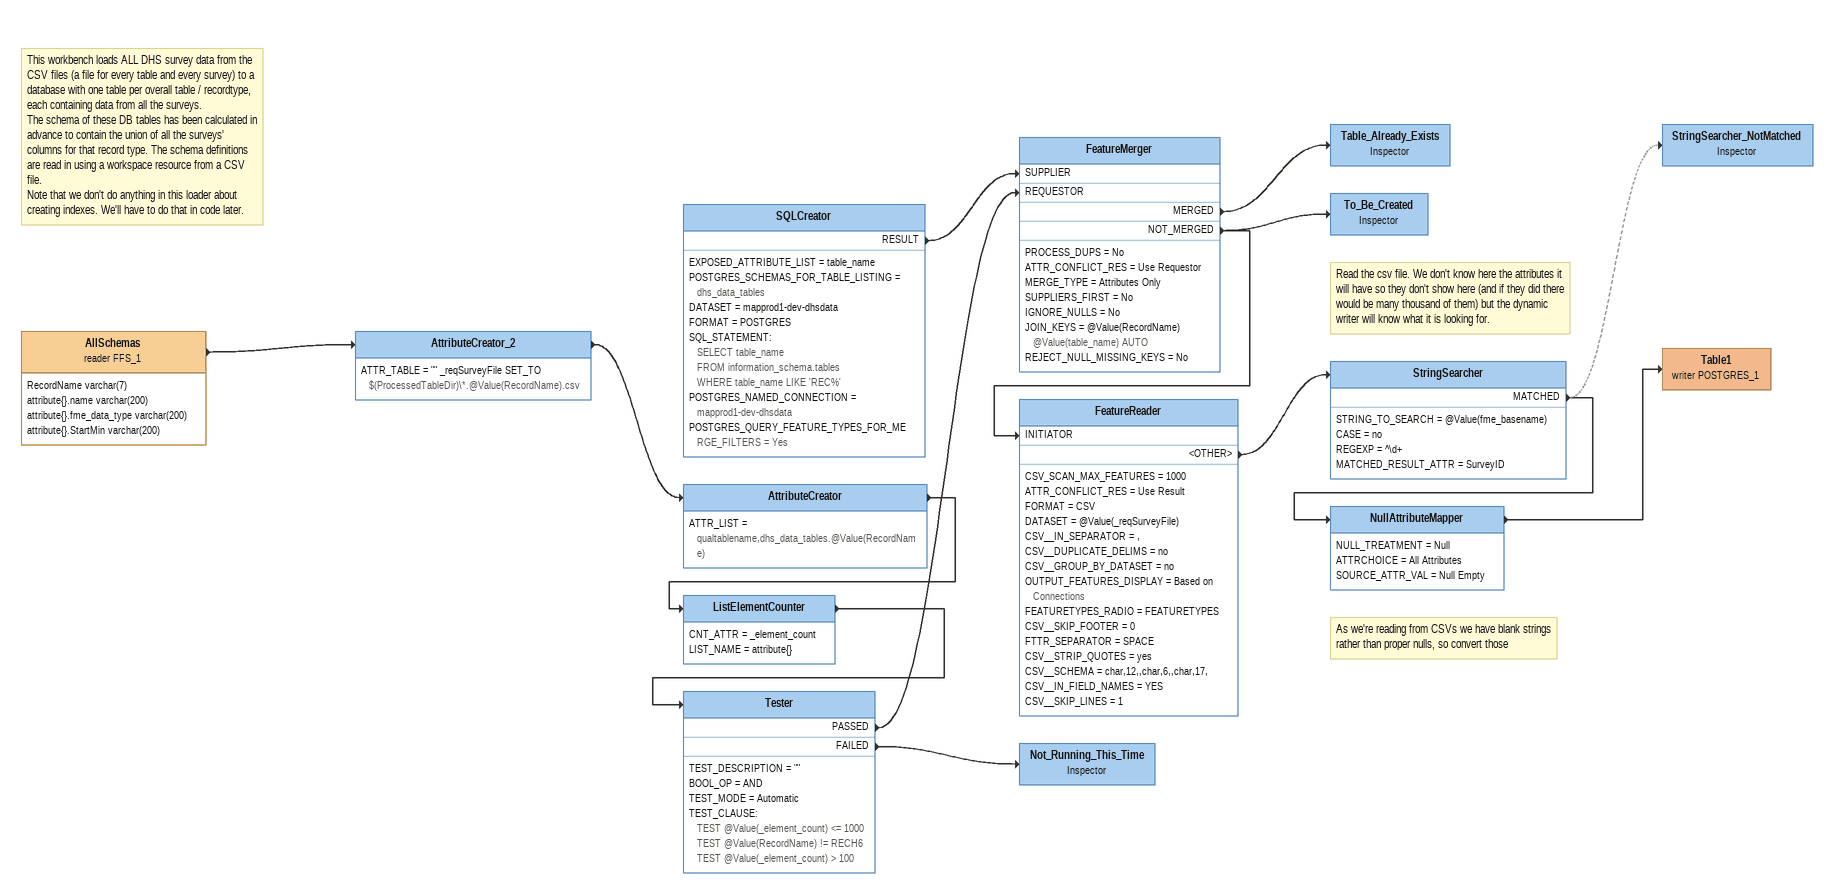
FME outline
AllSchemas (reader FFS_1)
    attributes: RecordName varchar(7), attribute{}.name varchar(200), attribute{}.fme_data_type varchar(200), attribute{}.StartMin varchar(200)
    -> AttributeCreator_2
AttributeCreator_2
    ATTR_TABLE = "" _reqSurveyFile SET_TO $(ProcessedTableDir)\*.@Value(RecordName).csv
    -> AttributeCreator
AttributeCreator
    ATTR_LIST = qualtablename,dhs_data_tables.@Value(RecordName)
    -> ListElementCounter
ListElementCounter
    CNT_ATTR = _element_count
    LIST_NAME = attribute{}
    -> Tester
Tester
    TEST_DESCRIPTION = ""
    BOOL_OP = AND
    TEST_MODE = Automatic
    TEST_CLAUSE:
      TEST @Value(_element_count) <= 1000
      TEST @Value(RecordName) != RECH6
      TEST @Value(_element_count) > 100
    PASSED -> FeatureMerger [REQUESTOR]
    FAILED -> Not_Running_This_Time
Not_Running_This_Time: Inspector
Note: This workbench loads ALL DHS survey data from the CSV files (a file for every table and every survey) to a database with one table per overall table / recordtype, each containing data from all the surveys. / The schema of these DB tables has been calculated in advance to contain the union of all the surveys' columns for that record type. The schema definitions are read in using a workspace resource from a CSV file. / Note that we don't do anything in this loader about creating indexes. We'll have to do that in code later.
SQLCreator
    EXPOSED_ATTRIBUTE_LIST = table_name
    POSTGRES_SCHEMAS_FOR_TABLE_LISTING = dhs_data_tables
    DATASET = mapprod1-dev-dhsdata
    FORMAT = POSTGRES
    SQL_STATEMENT:
      SELECT table_name
      FROM information_schema.tables
      WHERE table_name LIKE 'REC%'
    POSTGRES_NAMED_CONNECTION = mapprod1-dev-dhsdata
    POSTGRES_QUERY_FEATURE_TYPES_FOR_MERGE_FILTERS = Yes
    RESULT -> FeatureMerger [SUPPLIER]
FeatureMerger
    PROCESS_DUPS = No
    ATTR_CONFLICT_RES = Use Requestor
    MERGE_TYPE = Attributes Only
    SUPPLIERS_FIRST = No
    IGNORE_NULLS = No
    JOIN_KEYS = @Value(RecordName) @Value(table_name) AUTO
    REJECT_NULL_MISSING_KEYS = No
    MERGED -> Table_Already_Exists
    NOT_MERGED -> To_Be_Created
    NOT_MERGED -> FeatureReader [INITIATOR]
Table_Already_Exists: Inspector
To_Be_Created: Inspector
Note: Read the csv file. We don't know here the attributes it will have so they don't show here (and if they did there would be many thousand of them) but the dynamic writer will know what it is looking for.
FeatureReader
    CSV_SCAN_MAX_FEATURES = 1000
    ATTR_CONFLICT_RES = Use Result
    FORMAT = CSV
    DATASET = @Value(_reqSurveyFile)
    CSV__IN_SEPARATOR = ,
    CSV__DUPLICATE_DELIMS = no
    CSV__GROUP_BY_DATASET = no
    OUTPUT_FEATURES_DISPLAY = Based on Connections
    FEATURETYPES_RADIO = FEATURETYPES
    CSV__SKIP_FOOTER = 0
    FTTR_SEPARATOR = SPACE
    CSV__STRIP_QUOTES = yes
    CSV__SCHEMA = char,12,,char,6,,char,17,
    CSV__IN_FIELD_NAMES = YES
    CSV__SKIP_LINES = 1
    <OTHER> -> StringSearcher
StringSearcher
    STRING_TO_SEARCH = @Value(fme_basename)
    CASE = no
    REGEXP = ^\d+
    MATCHED_RESULT_ATTR = SurveyID
    MATCHED -> NullAttributeMapper
    MATCHED -> StringSearcher_NotMatched [off]
StringSearcher_NotMatched: Inspector
Note: As we're reading from CSVs we have blank strings rather than proper nulls, so convert those
NullAttributeMapper
    NULL_TREATMENT = Null
    ATTRCHOICE = All Attributes
    SOURCE_ATTR_VAL = Null Empty
    -> Table1 (writer POSTGRES_1)
Table1 (writer POSTGRES_1)
